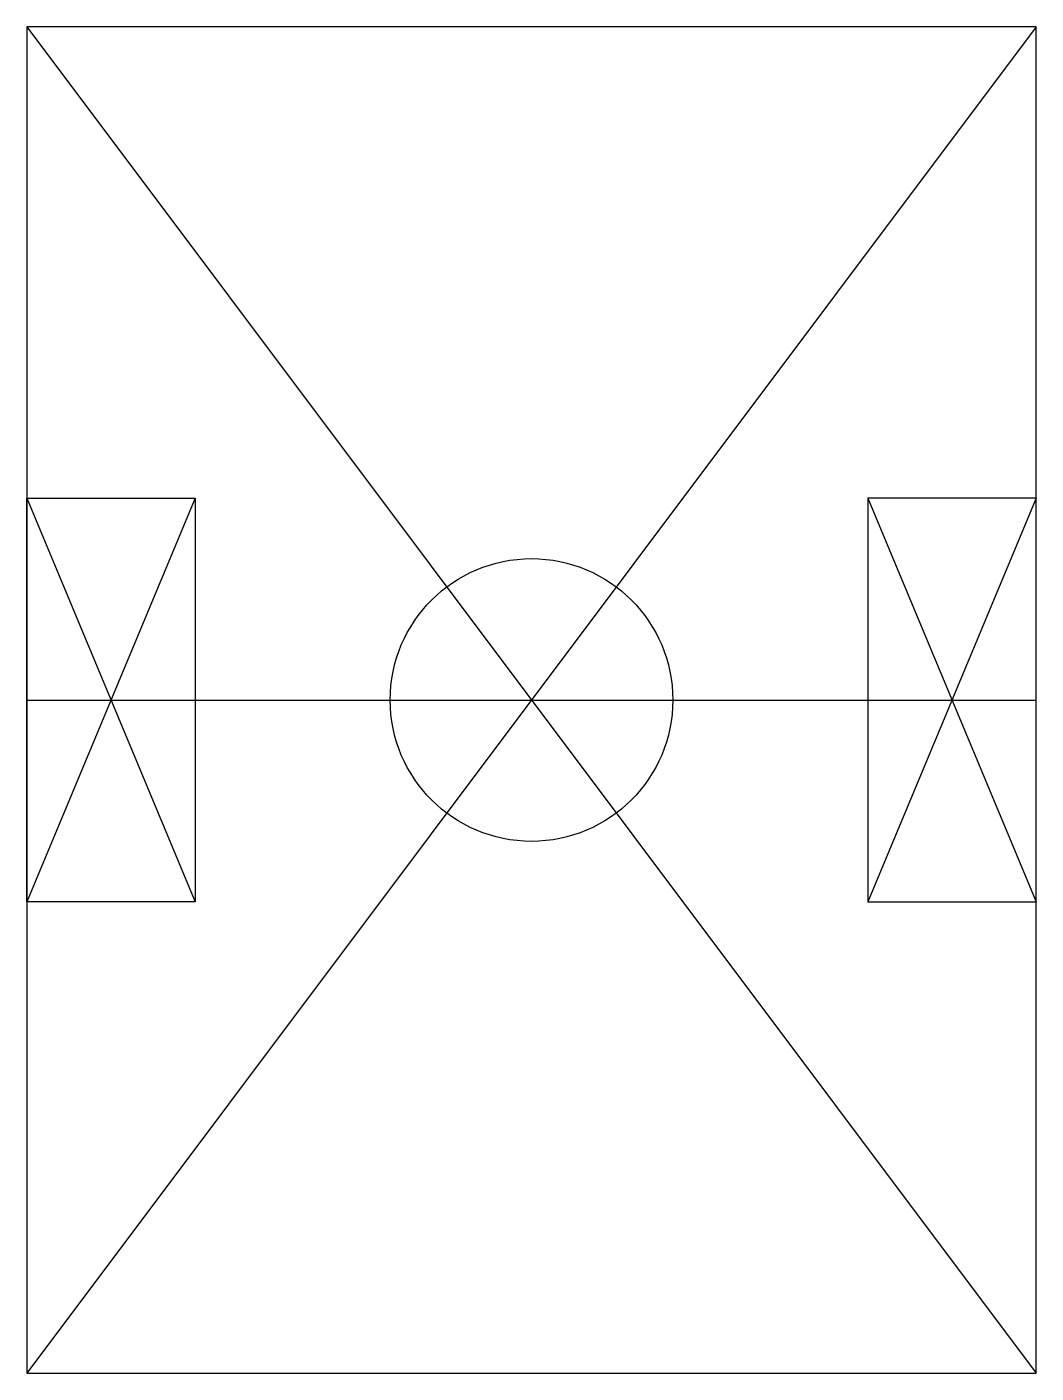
# Model space of a CAD drawing. Header units: millimetres. Extents: x -7.5 to 7.5, y -10 to 10.
import ezdxf

# ---------------------------------------------------------------- set-up
doc = ezdxf.new("R2010")
doc.units = ezdxf.units.MM
doc.layers.get('0').update_dxf_attribs({"linetype": 'CONTINUOUS'})

msp = doc.modelspace()

# ---------------------------------------------------------------- linework, layer by layer
for p, q in [((7.5, 10), (-7.5, 10)), ((-7.5, 10), (-7.5, -10)), ((7.5, 10), (-7.5, -10)), ((-7.5, 10), (7.5, -10)), ((7.5, -10), (7.5, 10)), ((7.5, 3), (5, 3)), ((7.5, 3), (5, -3)), ((7.5, -3), (7.5, 3)), ((-7.5, 3), (-5, 3)), ((-7.5, -3), (-7.5, 3)), ((-7.5, 3), (-5, -3)), ((-5, 3), (-7.5, -3)), ((-5, 3), (-5, -3)), ((5, 3), (5, -3)), ((5, 3), (7.5, -3)), ((-7.5, 0), (7.5, 0)), ((-5, -3), (-7.5, -3)), ((5, -3), (7.5, -3)), ((-7.5, -10), (7.5, -10))]:
    msp.add_line(p, q)
msp.add_circle((0, 0), 2.1)

doc.saveas('drawing.dxf')
